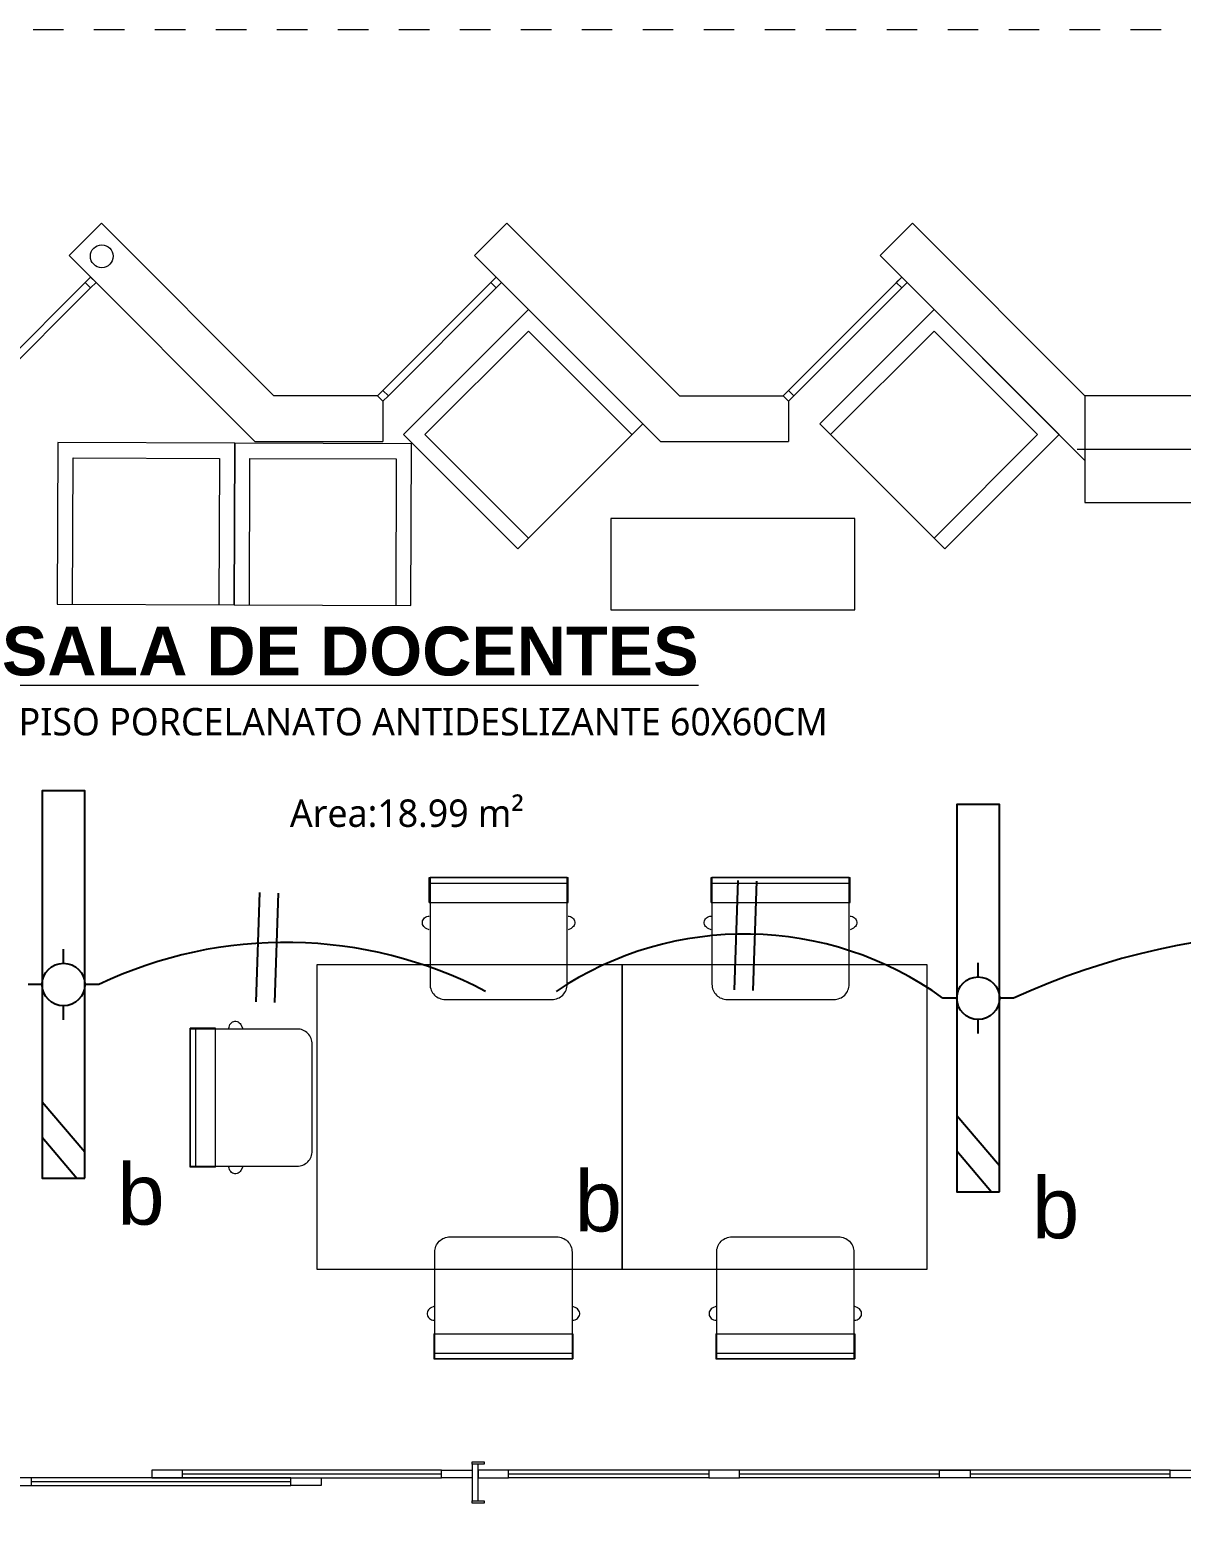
# Model space of a CAD drawing. Header units: metres. Extents: x -17 to 101, y 0 to 79.
# Drawn here: x 26.308 to 30.084, y 26.237 to 31.134 of the extents above; entities that cross this region are included whole.
import ezdxf

# ---------------------------------------------------------------- set-up
doc = ezdxf.new("R2010")
doc.units = ezdxf.units.M
doc.set_wipeout_variables(frame=1)
doc.linetypes.add('CONTINUA', pattern=[0])
doc.linetypes.add('HIDDEN2', pattern=[0.1875, 0.125, -0.0625])
doc.layers.add('ALUMBRADO', color=1, linetype='Continuous', lineweight=30)
doc.layers.add('Cotas varias El', color=253, linetype='Continuous', lineweight=13)
doc.styles.add('Santa Rosa 1 50', font='trebuc.ttf')
doc.styles.get("Standard").update_dxf_attribs({"font": 'arial.ttf'})

# ---------------------------------------------------------------- blocks, each defined once
blk = doc.blocks.new('ADOSADO')
at = {"color": 1, "lineweight": 25}
blk.add_wipeout([(-0.63, 0.015), (0.64, 0.015), (0.64, 0.155), (-0.63, 0.155)], dxfattribs=at).dxf.layer = 'ALUMBRADO'
at = {"layer": 'ALUMBRADO', "lineweight": 25}
for points in [[(0.005, 0.1548), (0.005, 0.2007)], [(-0.4959, 0.155), (-0.63, 0.0409)], [(-0.3794, 0.155), (-0.5438, 0.015)], [(-0.1107, 0.085), (-0.0648, 0.085)], [(0.0748, 0.085), (0.1207, 0.085)], [(0.005, -0.0307), (0.005, 0.0152)]]:
    blk.add_lwpolyline(points, dxfattribs=at)
at = {"layer": 'ALUMBRADO', "color": 1, "lineweight": 25}
blk.add_lwpolyline([(-0.63, 0.015), (0.64, 0.015), (0.64, 0.155), (-0.63, 0.155)], close=True, dxfattribs=at)
at = {"layer": 'ALUMBRADO', "lineweight": 25}
blk.add_circle((0.005, 0.085), 0.0698, dxfattribs=at)

msp = doc.modelspace()

# ---------------------------------------------------------------- linework, layer by layer
at = {"layer": 'ALUMBRADO', "color": 114, "lineweight": 25}
for points in [[(28.619, 27.9857), (28.6314, 28.3444)], [(28.6804, 27.9834), (28.6928, 28.3421)], [(27.0501, 27.9465), (27.0625, 28.3052)], [(27.1114, 27.9442), (27.1238, 28.3029)]]:
    msp.add_lwpolyline(points, dxfattribs=at)
at = {"layer": 'ALUMBRADO', "linetype": 'CONTINUA', "lineweight": 25}
msp.add_arc((36.5843, 20.2085), 7.1396, 101.04099, 158.49417, dxfattribs=at)
at = {"layer": 'Cotas varias El', "linetype": 'Continuous'}
for p, q in [((26.1186, 29.9339), (26.5075, 30.3228)), ((26.5075, 30.3228), (26.4898, 30.3051)), ((26.5075, 30.3228), (26.5252, 30.3051)), ((27.4486, 29.9339), (27.8375, 30.3229)), ((27.8375, 30.3229), (27.8199, 30.3052)), ((27.8375, 30.3229), (27.8552, 30.3052)), ((28.7787, 29.9339), (29.1676, 30.3228)), ((29.1676, 30.3228), (29.1499, 30.3052)), ((29.1676, 30.3228), (29.1853, 30.3052)), ((26.154, 29.9339), (26.5075, 30.2875)), ((26.4898, 30.3051), (26.5075, 30.2875)), ((26.5075, 30.2875), (26.5252, 30.3051)), ((27.484, 29.9339), (27.8375, 30.2875)), ((27.8199, 30.3052), (27.8375, 30.2875)), ((27.8375, 30.2875), (27.8552, 30.3052)), ((28.814, 29.9339), (29.1676, 30.2875)), ((29.1499, 30.3052), (29.1676, 30.2875)), ((29.1676, 30.2875), (29.1853, 30.3052)), ((27.484, 29.9339), (27.4663, 29.9516)), ((27.4663, 29.9163), (27.484, 29.9339)), ((28.814, 29.9339), (28.7964, 29.9516)), ((28.7964, 29.9163), (28.814, 29.9339)), ((29.7436, 29.7589), (30.2736, 29.7589)), ((27.6177, 28.3358), (27.6177, 28.3539)), ((27.6177, 28.3539), (28.0737, 28.3539)), ((27.6177, 28.2715), (27.6177, 28.3358)), ((27.6177, 28.3358), (28.0737, 28.3358)), ((28.0737, 28.3358), (28.0737, 28.3539)), ((28.0737, 28.2715), (28.0737, 28.3358)), ((28.5423, 28.3358), (28.5423, 28.3539)), ((28.5423, 28.3539), (28.9982, 28.3539)), ((28.5423, 28.2715), (28.5423, 28.3358)), ((28.5423, 28.3358), (28.9982, 28.3358)), ((28.9982, 28.3358), (28.9982, 28.3539)), ((28.9982, 28.2715), (28.9982, 28.3358)), ((27.6177, 28.2715), (28.0737, 28.2715)), ((28.5423, 28.2715), (28.9982, 28.2715)), ((27.5955, 28.2078), (27.5963, 28.2116)), ((27.5963, 28.2116), (27.5978, 28.2151)), ((27.5978, 28.2151), (27.6, 28.2184)), ((27.6, 28.2184), (27.6029, 28.2213)), ((27.6029, 28.2213), (27.6063, 28.2238)), ((27.6063, 28.2238), (27.6101, 28.2257)), ((27.6101, 28.2257), (27.6143, 28.227)), ((27.6143, 28.227), (27.6177, 28.2275)), ((28.0737, 28.2275), (28.0771, 28.227)), ((28.0771, 28.227), (28.0813, 28.2257)), ((28.0813, 28.2257), (28.0851, 28.2238)), ((28.0851, 28.2238), (28.0885, 28.2213)), ((28.0885, 28.2213), (28.0914, 28.2184)), ((28.0914, 28.2184), (28.0936, 28.2151)), ((28.0936, 28.2151), (28.0951, 28.2116)), ((28.0951, 28.2116), (28.0959, 28.2078)), ((28.5201, 28.2078), (28.5208, 28.2116)), ((28.5208, 28.2116), (28.5223, 28.2151)), ((28.5223, 28.2151), (28.5246, 28.2184)), ((28.5246, 28.2184), (28.5274, 28.2213)), ((28.5274, 28.2213), (28.5308, 28.2238)), ((28.5308, 28.2238), (28.5346, 28.2257)), ((28.5346, 28.2257), (28.5388, 28.227)), ((28.5388, 28.227), (28.5423, 28.2275)), ((28.9982, 28.2275), (29.0017, 28.227)), ((29.0017, 28.227), (29.0059, 28.2257)), ((29.0059, 28.2257), (29.0097, 28.2238)), ((29.0097, 28.2238), (29.0131, 28.2213)), ((29.0131, 28.2213), (29.0159, 28.2184)), ((29.0159, 28.2184), (29.0182, 28.2151)), ((29.0182, 28.2151), (29.0197, 28.2116)), ((29.0197, 28.2116), (29.0205, 28.2078)), ((27.5955, 28.204), (27.5955, 28.2078)), ((27.5963, 28.2003), (27.5955, 28.204)), ((27.5978, 28.1967), (27.5963, 28.2003)), ((27.6, 28.1935), (27.5978, 28.1967)), ((27.6029, 28.1906), (27.6, 28.1935)), ((27.6063, 28.1881), (27.6029, 28.1906)), ((27.6082, 28.1872), (27.6063, 28.1881)), ((27.6177, 28.1824), (27.6082, 28.1872)), ((28.0832, 28.1872), (28.0737, 28.1824)), ((28.0851, 28.1881), (28.0832, 28.1872)), ((28.0885, 28.1906), (28.0851, 28.1881)), ((28.0914, 28.1935), (28.0885, 28.1906)), ((28.0936, 28.1967), (28.0914, 28.1935)), ((28.0951, 28.2003), (28.0936, 28.1967)), ((28.0959, 28.204), (28.0951, 28.2003)), ((28.0959, 28.2078), (28.0959, 28.204)), ((28.5201, 28.204), (28.5201, 28.2078)), ((28.5208, 28.2003), (28.5201, 28.204)), ((28.5223, 28.1967), (28.5208, 28.2003)), ((28.5246, 28.1935), (28.5223, 28.1967)), ((28.5274, 28.1906), (28.5246, 28.1935)), ((28.5308, 28.1881), (28.5274, 28.1906)), ((28.5327, 28.1872), (28.5308, 28.1881)), ((28.5423, 28.1824), (28.5327, 28.1872)), ((29.0078, 28.1872), (28.9982, 28.1824)), ((29.0097, 28.1881), (29.0078, 28.1872)), ((29.0131, 28.1906), (29.0097, 28.1881)), ((29.0159, 28.1935), (29.0131, 28.1906)), ((29.0182, 28.1967), (29.0159, 28.1935)), ((29.0197, 28.2003), (29.0182, 28.1967)), ((29.0205, 28.204), (29.0197, 28.2003)), ((29.0205, 28.2078), (29.0205, 28.204)), ((26.9614, 27.8636), (26.9627, 27.8678)), ((26.9627, 27.8678), (26.9646, 27.8716)), ((26.9646, 27.8716), (26.967, 27.875)), ((26.967, 27.875), (26.9699, 27.8778)), ((26.9699, 27.8778), (26.9732, 27.8801)), ((26.9732, 27.8801), (26.9768, 27.8816)), ((26.9768, 27.8816), (26.9805, 27.8823)), ((26.9805, 27.8823), (26.9843, 27.8823)), ((26.9843, 27.8823), (26.988, 27.8816)), ((26.988, 27.8816), (26.9916, 27.8801)), ((26.9916, 27.8801), (26.9949, 27.8778)), ((26.9949, 27.8778), (26.9978, 27.875)), ((26.9978, 27.875), (27.0002, 27.8716)), ((27.0002, 27.8716), (27.0012, 27.8697)), ((27.0012, 27.8697), (27.0059, 27.8601)), ((26.8525, 27.8601), (26.8345, 27.8601)), ((26.8345, 27.4042), (26.8345, 27.8601)), ((26.9169, 27.8601), (26.8525, 27.8601)), ((26.8525, 27.4042), (26.8525, 27.8601)), ((26.9169, 27.4042), (26.9169, 27.8601)), ((26.9608, 27.8601), (26.9614, 27.8636)), ((26.8525, 27.4042), (26.8345, 27.4042)), ((26.9169, 27.4042), (26.8525, 27.4042)), ((26.9614, 27.4007), (26.9608, 27.4042)), ((26.9627, 27.3965), (26.9614, 27.4007)), ((26.9646, 27.3927), (26.9627, 27.3965)), ((26.967, 27.3893), (26.9646, 27.3927)), ((26.9699, 27.3865), (26.967, 27.3893)), ((26.9732, 27.3842), (26.9699, 27.3865)), ((26.9768, 27.3827), (26.9732, 27.3842)), ((26.9805, 27.3819), (26.9768, 27.3827)), ((26.9843, 27.3819), (26.9805, 27.3819)), ((26.988, 27.3827), (26.9843, 27.3819)), ((26.9916, 27.3842), (26.988, 27.3827)), ((26.9949, 27.3865), (26.9916, 27.3842)), ((26.9978, 27.3893), (26.9949, 27.3865)), ((27.0002, 27.3927), (26.9978, 27.3893)), ((27.0012, 27.3946), (27.0002, 27.3927)), ((27.0059, 27.4042), (27.0012, 27.3946)), ((27.6185, 26.9388), (27.6157, 26.9359)), ((27.6219, 26.9412), (27.6185, 26.9388)), ((27.6239, 26.9422), (27.6219, 26.9412)), ((27.6334, 26.9469), (27.6239, 26.9422)), ((28.0989, 26.9422), (28.0894, 26.9469)), ((28.1008, 26.9412), (28.0989, 26.9422)), ((28.1042, 26.9388), (28.1008, 26.9412)), ((28.1071, 26.9359), (28.1042, 26.9388)), ((28.5431, 26.9388), (28.5402, 26.9359)), ((28.5465, 26.9412), (28.5431, 26.9388)), ((28.5484, 26.9422), (28.5465, 26.9412)), ((28.558, 26.9469), (28.5484, 26.9422)), ((29.0235, 26.9422), (29.0139, 26.9469)), ((29.0254, 26.9412), (29.0235, 26.9422)), ((29.0288, 26.9388), (29.0254, 26.9412)), ((29.0316, 26.9359), (29.0288, 26.9388)), ((27.612, 26.929), (27.6112, 26.9253)), ((27.6112, 26.9253), (27.6112, 26.9215)), ((27.6112, 26.9215), (27.612, 26.9177)), ((27.6135, 26.9326), (27.612, 26.929)), ((27.612, 26.9177), (27.6135, 26.9142)), ((27.6157, 26.9359), (27.6135, 26.9326)), ((27.6135, 26.9142), (27.6157, 26.9109)), ((27.6157, 26.9109), (27.6185, 26.908)), ((27.6185, 26.908), (27.6219, 26.9055)), ((27.6219, 26.9055), (27.6258, 26.9036)), ((27.6258, 26.9036), (27.6299, 26.9023)), ((27.6299, 26.9023), (27.6334, 26.9018)), ((28.0894, 26.9018), (28.0928, 26.9023)), ((28.0928, 26.9023), (28.097, 26.9036)), ((28.097, 26.9036), (28.1008, 26.9055)), ((28.1008, 26.9055), (28.1042, 26.908)), ((28.1042, 26.908), (28.1071, 26.9109)), ((28.1093, 26.9326), (28.1071, 26.9359)), ((28.1071, 26.9109), (28.1093, 26.9142)), ((28.1108, 26.929), (28.1093, 26.9326)), ((28.1093, 26.9142), (28.1108, 26.9177)), ((28.1116, 26.9253), (28.1108, 26.929)), ((28.1108, 26.9177), (28.1116, 26.9215)), ((28.1116, 26.9215), (28.1116, 26.9253)), ((28.5365, 26.929), (28.5357, 26.9253)), ((28.5357, 26.9253), (28.5357, 26.9215)), ((28.5357, 26.9215), (28.5365, 26.9177)), ((28.538, 26.9326), (28.5365, 26.929)), ((28.5365, 26.9177), (28.538, 26.9142)), ((28.5402, 26.9359), (28.538, 26.9326)), ((28.538, 26.9142), (28.5402, 26.9109)), ((28.5402, 26.9109), (28.5431, 26.908)), ((28.5431, 26.908), (28.5465, 26.9055)), ((28.5465, 26.9055), (28.5503, 26.9036)), ((28.5503, 26.9036), (28.5545, 26.9023)), ((28.5545, 26.9023), (28.558, 26.9018)), ((29.0139, 26.9018), (29.0174, 26.9023)), ((29.0174, 26.9023), (29.0215, 26.9036)), ((29.0215, 26.9036), (29.0254, 26.9055)), ((29.0254, 26.9055), (29.0288, 26.908)), ((29.0288, 26.908), (29.0316, 26.9109)), ((29.0338, 26.9326), (29.0316, 26.9359)), ((29.0316, 26.9109), (29.0338, 26.9142)), ((29.0354, 26.929), (29.0338, 26.9326)), ((29.0338, 26.9142), (29.0354, 26.9177)), ((29.0361, 26.9253), (29.0354, 26.929)), ((29.0354, 26.9177), (29.0361, 26.9215)), ((29.0361, 26.9215), (29.0361, 26.9253)), ((27.6334, 26.8578), (27.6334, 26.7935)), ((27.6334, 26.8578), (28.0894, 26.8578)), ((28.0894, 26.8578), (28.0894, 26.7935)), ((28.558, 26.8578), (28.558, 26.7935)), ((28.558, 26.8578), (29.0139, 26.8578)), ((29.0139, 26.8578), (29.0139, 26.7935)), ((27.6334, 26.7935), (27.6334, 26.7754)), ((27.6334, 26.7935), (28.0894, 26.7935)), ((28.0894, 26.7935), (28.0894, 26.7754)), ((28.558, 26.7935), (28.558, 26.7754)), ((28.558, 26.7935), (29.0139, 26.7935)), ((29.0139, 26.7935), (29.0139, 26.7754)), ((27.6334, 26.7754), (28.0894, 26.7754)), ((28.558, 26.7754), (29.0139, 26.7754)), ((27.6586, 26.4098), (26.8086, 26.4098)), ((27.6586, 26.3973), (26.8086, 26.3973)), ((27.7786, 26.3098), (27.7786, 26.4298)), ((28.5352, 26.4098), (27.8786, 26.4098)), ((28.5352, 26.3973), (27.8786, 26.3973)), ((29.3918, 26.4098), (28.6352, 26.4098)), ((29.2918, 26.3973), (28.6352, 26.3973)), ((30.0486, 26.4098), (29.3918, 26.4098)), ((30.0486, 26.3973), (29.3918, 26.3973)), ((27.1637, 26.3848), (26.3137, 26.3848)), ((27.1637, 26.3723), (26.3137, 26.3723)), ((26.3137, 26.3598), (27.1637, 26.3598)), ((26.8086, 26.3848), (27.6586, 26.3848)), ((28.5352, 26.3848), (27.8786, 26.3848)), ((29.3918, 26.3848), (28.6352, 26.3848)), ((30.0486, 26.3848), (29.3918, 26.3848))]:
    msp.add_line(p, q, dxfattribs=at)
at = {"layer": 'Cotas varias El', "ltscale": 0.05}
for p, q in [((27.4486, 29.9339), (27.4663, 29.9163)), ((27.4486, 29.9339), (27.4663, 29.9163)), ((28.7787, 29.9339), (28.7964, 29.9163)), ((28.7787, 29.9339), (28.7964, 29.9163)), ((27.4663, 29.9163), (27.4663, 29.7839)), ((28.7964, 29.9163), (28.7964, 29.7839)), ((27.0464, 29.7839), (27.4663, 29.7839))]:
    msp.add_line(p, q, dxfattribs=at)
at = {"layer": 'Cotas varias El', "linetype": 'HIDDEN2', "ltscale": 0.5}
msp.add_lwpolyline([(35.2186, 29.9339), (35.2186, 31.1339), (6.4186, 31.1339), (6.4186, 29.9339)], dxfattribs=at)
at = {"layer": 'Cotas varias El', "ltscale": 0.05}
for points in [[(26.5429, 30.4996), (26.4368, 30.3936)], [(27.1086, 29.9339), (26.5429, 30.4996)], [(27.8729, 30.4996), (27.7668, 30.3936)], [(28.4386, 29.9339), (27.8729, 30.4996)], [(29.2029, 30.4996), (29.0969, 30.3936)], [(29.7686, 29.9339), (29.2029, 30.4996)], [(26.4368, 30.3936), (27.0464, 29.7839)], [(27.7668, 30.3936), (28.3765, 29.7839)], [(29.0969, 30.3936), (29.7686, 29.7218)], [(27.2786, 29.9339), (27.1086, 29.9339)], [(27.4486, 29.9339), (27.2786, 29.9339)], [(28.4386, 29.9339), (28.7787, 29.9339)], [(28.3765, 29.7839), (28.7964, 29.7839)]]:
    msp.add_lwpolyline(points, dxfattribs=at)
at = {"layer": 'Cotas varias El'}
for points in [[(27.9083, 29.4319), (28.3184, 29.842), (27.9436, 30.2168), (27.5335, 29.8067)], [(28.8989, 29.842), (29.309, 29.4319), (29.6838, 29.8067), (29.2737, 30.2168)], [(26.3982, 29.2504), (26.9782, 29.2484), (26.98, 29.7784), (26.4, 29.7804)], [(26.9782, 29.2484), (27.5582, 29.2464), (27.56, 29.7764), (26.98, 29.7784)]]:
    msp.add_lwpolyline(points, close=True, dxfattribs=at)
for points in [[(27.9436, 29.4673), (27.6042, 29.8067), (27.9436, 30.1461), (28.283, 29.8067)], [(28.9342, 29.8067), (29.2737, 30.1461), (29.6131, 29.8067), (29.2737, 29.4672)], [(26.4482, 29.2502), (26.4499, 29.7302), (26.9299, 29.7286), (26.9282, 29.2486)], [(27.0282, 29.2482), (27.0299, 29.7282), (27.5099, 29.7266), (27.5082, 29.2466)], [(28.2135, 29.5319), (28.2135, 29.2319), (28.6135, 29.2319)], [(28.6135, 29.5319), (28.2135, 29.5319)], [(28.6135, 29.2319), (29.0135, 29.2319), (29.0135, 29.5319), (28.6135, 29.5319)], [(27.2506, 27.0682), (27.2506, 28.0682), (28.2506, 28.0682), (28.2506, 27.0682), (27.2506, 27.0682)], [(28.2506, 27.0682), (28.2506, 28.0682), (29.2506, 28.0682), (29.2506, 27.0682), (28.2506, 27.0682)]]:
    msp.add_lwpolyline(points, dxfattribs=at)
at = {"layer": 'Cotas varias El', "linetype": 'Continuous'}
for points in [[(29.7686, 29.5839), (30.8686, 29.5839), (30.8686, 29.9339), (29.7686, 29.9339)], [(26.7086, 26.3848), (26.8086, 26.3848), (26.8086, 26.4098), (26.7086, 26.4098)], [(27.7586, 26.3848), (27.6586, 26.3848), (27.6586, 26.4098), (27.7586, 26.4098)], [(27.7986, 26.4378), (27.7986, 26.4298), (27.7586, 26.4298), (27.7586, 26.4378)], [(27.7786, 26.3098), (27.7786, 26.4298), (27.7586, 26.4298), (27.7586, 26.3098)], [(27.7786, 26.3848), (27.8786, 26.3848), (27.8786, 26.4098), (27.7786, 26.4098)], [(28.5352, 26.3848), (28.6352, 26.3848), (28.6352, 26.4098), (28.5352, 26.4098)], [(29.3918, 26.3848), (29.2918, 26.3848), (29.2918, 26.4098), (29.3918, 26.4098)], [(30.1486, 26.3848), (30.0486, 26.3848), (30.0486, 26.4098), (30.1486, 26.4098)], [(26.2137, 26.3598), (26.3137, 26.3598), (26.3137, 26.3848), (26.2137, 26.3848)], [(27.2637, 26.3598), (27.1637, 26.3598), (27.1637, 26.3848), (27.2637, 26.3848)], [(27.7986, 26.3098), (27.7986, 26.3018), (27.7586, 26.3018), (27.7586, 26.3098)]]:
    msp.add_lwpolyline(points, close=True, dxfattribs=at)
for points in [[(27.6207, 28.3539), (27.6207, 28.0039, 0.414214), (27.6707, 27.9539), (28.0207, 27.9539, 0.414214), (28.0707, 28.0039), (28.0707, 28.3539), (27.6207, 28.3539)], [(28.5453, 28.3539), (28.5453, 28.0039, 0.414214), (28.5953, 27.9539), (28.9453, 27.9539, 0.414214), (28.9953, 28.0039), (28.9953, 28.3539), (28.5453, 28.3539)], [(26.8345, 27.4071), (27.1845, 27.4071, 0.414214), (27.2345, 27.4571), (27.2345, 27.8071, 0.414214), (27.1845, 27.8571), (26.8345, 27.8571), (26.8345, 27.4071)], [(27.6364, 26.7754), (27.6364, 27.1254, -0.414214), (27.6864, 27.1754), (28.0364, 27.1754, -0.414214), (28.0864, 27.1254), (28.0864, 26.7754), (27.6364, 26.7754)], [(28.5609, 26.7754), (28.5609, 27.1254, -0.414214), (28.6109, 27.1754), (28.9609, 27.1754, -0.414214), (29.0109, 27.1254), (29.0109, 26.7754), (28.5609, 26.7754)]]:
    msp.add_lwpolyline(points, format="xyb", dxfattribs=at)
at = {"layer": 'Cotas varias El'}
msp.add_circle((26.5441, 30.3915), 0.0375, dxfattribs=at)

# ---------------------------------------------------------------- block references
at = {"layer": 'ALUMBRADO', "lineweight": 25, "rotation": 90}
msp.add_blockref('ADOSADO', (29.5036, 27.9531), dxfattribs=at)

# ---------------------------------------------------------------- texts
at = {"layer": 'ALUMBRADO', "color": 102, "lineweight": 25}
for p in [(26.595, 27.2154, 6632.0928), (28.095, 27.193, 6632.0928), (29.595, 27.1706, 6632.0928)]:
    msp.add_text('b', height=0.2, rotation=0.0215, dxfattribs=at).set_placement(p)
at = {"layer": 'Cotas varias El', "insert": (24.6265, 29.1767), "char_height": 0.209, "attachment_point": 1, "style": 'Santa Rosa 1 50'}
msp.add_mtext_dynamic_manual_height_columns('\\pi1.59018;{\\fSwis721 Ex BT|b1|i0|c0|p34;\\H0.76555x;\\LSALA DE DOCENTES\\H1.30625x;\\P\\pi1.64485;\\fTrebuchet MS|b0|i0|c0|p34;\\H0.43062x;\\lPISO PORCELANATO ANTIDESLIZANTE 60X60CM\\P\\pi2.92951;\\P\\pi2.53455;Area:18.99 m²}', width=5.859027, gutter_width=1, heights=[0], dxfattribs=at)

# ---------------------------------------------------------------- next in the draw order: linework, layer by layer
at = {"layer": 'ALUMBRADO', "lineweight": 25}
for centre, radius, start, end in [((28.6525, 27.058), 1.1105, 54.1486, 123.8264), ((30.5354, 25.7715), 2.4049, 66.9255, 114.5987)]:
    msp.add_arc(centre, radius, start, end, dxfattribs=at)

# ---------------------------------------------------------------- next in the draw order: block references
at = {"layer": 'ALUMBRADO', "lineweight": 25, "rotation": 90}
msp.add_blockref('ADOSADO', (26.5036, 27.9979), dxfattribs=at)

# ---------------------------------------------------------------- next in the draw order: linework, layer by layer
at = {"layer": 'ALUMBRADO', "lineweight": 25}
msp.add_arc((27.1461, 26.7196), 1.4217, 62.4869, 115.488, dxfattribs=at)

doc.saveas('drawing.dxf')
